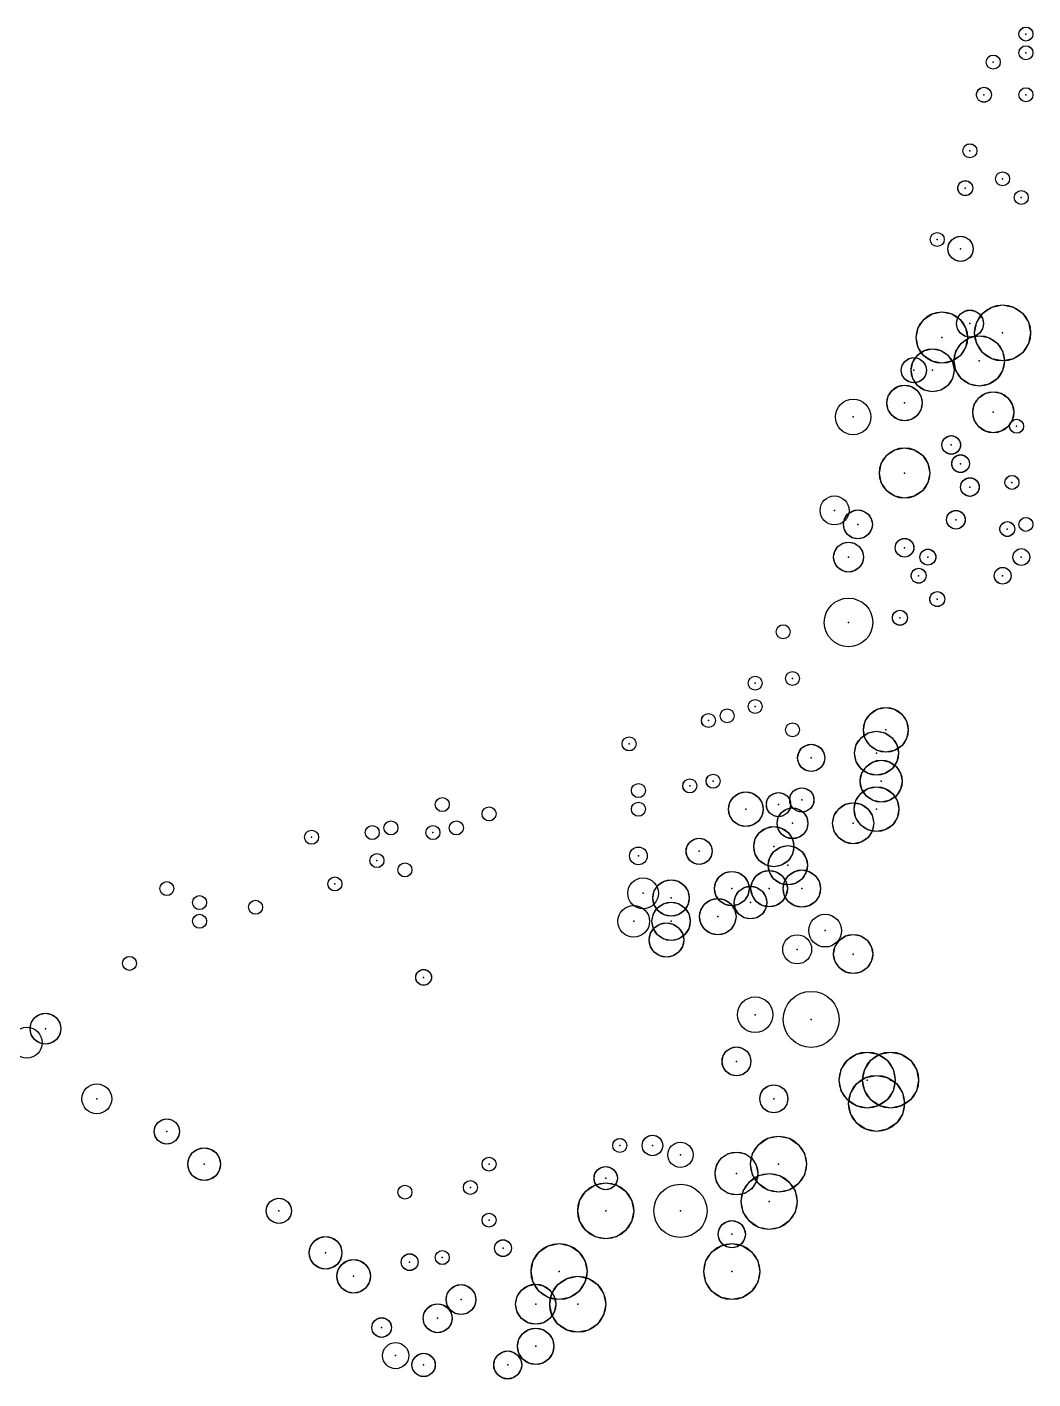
# Model space of a CAD drawing. Header units: metres. Extents: x 390541 to 400782, y 585056 to 585871.
# Drawn here: x 390903.1 to 391118.5, y 585160.2 to 585449.7 of the extents above; entities that cross this region are included whole.
import ezdxf

# ---------------------------------------------------------------- set-up
doc = ezdxf.new("R2010")
doc.units = ezdxf.units.M
doc.layers.add('ARBORI', color=3, linetype='Continuous')

msp = doc.modelspace()

# ---------------------------------------------------------------- linework, layer by layer
at = {"layer": 'ARBORI', "color": 3}
for points in [[(391118.54, 585448.16), (391118.426, 585447.586), (391118.101, 585447.099), (391117.614, 585446.774), (391117.04, 585446.66), (391116.466, 585446.774), (391115.979, 585447.099), (391115.654, 585447.586), (391115.54, 585448.16), (391115.654, 585448.734), (391115.979, 585449.221), (391116.466, 585449.546), (391117.04, 585449.66), (391117.614, 585449.546), (391118.101, 585449.221), (391118.426, 585448.734), (391118.54, 585448.16)], [(391118.54, 585444.16), (391118.426, 585443.586), (391118.101, 585443.099), (391117.614, 585442.774), (391117.04, 585442.66), (391116.466, 585442.774), (391115.979, 585443.099), (391115.654, 585443.586), (391115.54, 585444.16), (391115.654, 585444.734), (391115.979, 585445.221), (391116.466, 585445.546), (391117.04, 585445.66), (391117.614, 585445.546), (391118.101, 585445.221), (391118.426, 585444.734), (391118.54, 585444.16)], [(391111.54, 585442.16), (391111.426, 585441.586), (391111.101, 585441.099), (391110.614, 585440.774), (391110.04, 585440.66), (391109.466, 585440.774), (391108.979, 585441.099), (391108.654, 585441.586), (391108.54, 585442.16), (391108.654, 585442.734), (391108.979, 585443.221), (391109.466, 585443.546), (391110.04, 585443.66), (391110.614, 585443.546), (391111.101, 585443.221), (391111.426, 585442.734), (391111.54, 585442.16)], [(391109.64, 585435.16), (391109.518, 585434.548), (391109.171, 585434.029), (391108.652, 585433.682), (391108.04, 585433.56), (391107.428, 585433.682), (391106.909, 585434.029), (391106.562, 585434.548), (391106.44, 585435.16), (391106.562, 585435.772), (391106.909, 585436.291), (391107.428, 585436.638), (391108.04, 585436.76), (391108.652, 585436.638), (391109.171, 585436.291), (391109.518, 585435.772), (391109.64, 585435.16)], [(391118.54, 585435.16), (391118.426, 585434.586), (391118.101, 585434.099), (391117.614, 585433.774), (391117.04, 585433.66), (391116.466, 585433.774), (391115.979, 585434.099), (391115.654, 585434.586), (391115.54, 585435.16), (391115.654, 585435.734), (391115.979, 585436.221), (391116.466, 585436.546), (391117.04, 585436.66), (391117.614, 585436.546), (391118.101, 585436.221), (391118.426, 585435.734), (391118.54, 585435.16)], [(391106.54, 585423.16), (391106.426, 585422.586), (391106.101, 585422.099), (391105.614, 585421.774), (391105.04, 585421.66), (391104.466, 585421.774), (391103.979, 585422.099), (391103.654, 585422.586), (391103.54, 585423.16), (391103.654, 585423.734), (391103.979, 585424.221), (391104.466, 585424.546), (391105.04, 585424.66), (391105.614, 585424.546), (391106.101, 585424.221), (391106.426, 585423.734), (391106.54, 585423.16)], [(391113.54, 585417.16), (391113.426, 585416.586), (391113.101, 585416.099), (391112.614, 585415.774), (391112.04, 585415.66), (391111.466, 585415.774), (391110.979, 585416.099), (391110.654, 585416.586), (391110.54, 585417.16), (391110.654, 585417.734), (391110.979, 585418.221), (391111.466, 585418.546), (391112.04, 585418.66), (391112.614, 585418.546), (391113.101, 585418.221), (391113.426, 585417.734), (391113.54, 585417.16)], [(391105.64, 585415.16), (391105.518, 585414.548), (391105.171, 585414.029), (391104.652, 585413.682), (391104.04, 585413.56), (391103.428, 585413.682), (391102.909, 585414.029), (391102.562, 585414.548), (391102.44, 585415.16), (391102.562, 585415.772), (391102.909, 585416.291), (391103.428, 585416.638), (391104.04, 585416.76), (391104.652, 585416.638), (391105.171, 585416.291), (391105.518, 585415.772), (391105.64, 585415.16)], [(391117.54, 585413.16), (391117.426, 585412.586), (391117.101, 585412.099), (391116.614, 585411.774), (391116.04, 585411.66), (391115.466, 585411.774), (391114.979, 585412.099), (391114.654, 585412.586), (391114.54, 585413.16), (391114.654, 585413.734), (391114.979, 585414.221), (391115.466, 585414.546), (391116.04, 585414.66), (391116.614, 585414.546), (391117.101, 585414.221), (391117.426, 585413.734), (391117.54, 585413.16)], [(391099.54, 585404.16), (391099.426, 585403.586), (391099.101, 585403.099), (391098.614, 585402.774), (391098.04, 585402.66), (391097.466, 585402.774), (391096.979, 585403.099), (391096.654, 585403.586), (391096.54, 585404.16), (391096.654, 585404.734), (391096.979, 585405.221), (391097.466, 585405.546), (391098.04, 585405.66), (391098.614, 585405.546), (391099.101, 585405.221), (391099.426, 585404.734), (391099.54, 585404.16)], [(391105.74, 585402.16), (391105.534, 585401.127), (391104.949, 585400.251), (391104.073, 585399.666), (391103.04, 585399.46), (391102.007, 585399.666), (391101.131, 585400.251), (391100.546, 585401.127), (391100.34, 585402.16), (391100.546, 585403.193), (391101.131, 585404.069), (391102.007, 585404.654), (391103.04, 585404.86), (391104.073, 585404.654), (391104.949, 585404.069), (391105.534, 585403.193), (391105.74, 585402.16)], [(391118.04, 585384.16), (391117.583, 585381.864), (391116.283, 585379.917), (391114.336, 585378.617), (391112.04, 585378.16), (391109.744, 585378.617), (391107.797, 585379.917), (391106.497, 585381.864), (391106.04, 585384.16), (391106.497, 585386.456), (391107.797, 585388.403), (391109.744, 585389.703), (391112.04, 585390.16), (391114.336, 585389.703), (391116.283, 585388.403), (391117.583, 585386.456), (391118.04, 585384.16)], [(391104.54, 585383.16), (391104.121, 585381.055), (391102.929, 585379.271), (391101.145, 585378.079), (391099.04, 585377.66), (391096.935, 585378.079), (391095.151, 585379.271), (391093.959, 585381.055), (391093.54, 585383.16), (391093.959, 585385.265), (391095.151, 585387.049), (391096.935, 585388.241), (391099.04, 585388.66), (391101.145, 585388.241), (391102.929, 585387.049), (391104.121, 585385.265), (391104.54, 585383.16)], [(391107.94, 585386.16), (391107.719, 585385.05), (391107.091, 585384.109), (391106.15, 585383.481), (391105.04, 585383.26), (391103.93, 585383.481), (391102.989, 585384.109), (391102.361, 585385.05), (391102.14, 585386.16), (391102.361, 585387.27), (391102.989, 585388.211), (391103.93, 585388.839), (391105.04, 585389.06), (391106.15, 585388.839), (391107.091, 585388.211), (391107.719, 585387.27), (391107.94, 585386.16)], [(391112.44, 585378.16), (391112.029, 585376.094), (391110.858, 585374.342), (391109.106, 585373.171), (391107.04, 585372.76), (391104.974, 585373.171), (391103.222, 585374.342), (391102.051, 585376.094), (391101.64, 585378.16), (391102.051, 585380.226), (391103.222, 585381.978), (391104.974, 585383.149), (391107.04, 585383.56), (391109.106, 585383.149), (391110.858, 585381.978), (391112.029, 585380.226), (391112.44, 585378.16)], [(391101.64, 585376.16), (391101.29, 585374.4), (391100.293, 585372.907), (391098.8, 585371.91), (391097.04, 585371.56), (391095.28, 585371.91), (391093.787, 585372.907), (391092.79, 585374.4), (391092.44, 585376.16), (391092.79, 585377.92), (391093.787, 585379.413), (391095.28, 585380.41), (391097.04, 585380.76), (391098.8, 585380.41), (391100.293, 585379.413), (391101.29, 585377.92), (391101.64, 585376.16)], [(391095.74, 585376.16), (391095.534, 585375.127), (391094.949, 585374.251), (391094.073, 585373.666), (391093.04, 585373.46), (391092.007, 585373.666), (391091.131, 585374.251), (391090.546, 585375.127), (391090.34, 585376.16), (391090.546, 585377.193), (391091.131, 585378.069), (391092.007, 585378.654), (391093.04, 585378.86), (391094.073, 585378.654), (391094.949, 585378.069), (391095.534, 585377.193), (391095.74, 585376.16)], [(391094.84, 585369.16), (391094.551, 585367.706), (391093.727, 585366.473), (391092.494, 585365.649), (391091.04, 585365.36), (391089.586, 585365.649), (391088.353, 585366.473), (391087.529, 585367.706), (391087.24, 585369.16), (391087.529, 585370.614), (391088.353, 585371.847), (391089.586, 585372.671), (391091.04, 585372.96), (391092.494, 585372.671), (391093.727, 585371.847), (391094.551, 585370.614), (391094.84, 585369.16)], [(391114.44, 585367.16), (391114.105, 585365.476), (391113.151, 585364.049), (391111.724, 585363.095), (391110.04, 585362.76), (391108.356, 585363.095), (391106.929, 585364.049), (391105.975, 585365.476), (391105.64, 585367.16), (391105.975, 585368.844), (391106.929, 585370.271), (391108.356, 585371.225), (391110.04, 585371.56), (391111.724, 585371.225), (391113.151, 585370.271), (391114.105, 585368.844), (391114.44, 585367.16)], [(391116.54, 585364.16), (391116.426, 585363.586), (391116.101, 585363.099), (391115.614, 585362.774), (391115.04, 585362.66), (391114.466, 585362.774), (391113.979, 585363.099), (391113.654, 585363.586), (391113.54, 585364.16), (391113.654, 585364.734), (391113.979, 585365.221), (391114.466, 585365.546), (391115.04, 585365.66), (391115.614, 585365.546), (391116.101, 585365.221), (391116.426, 585364.734), (391116.54, 585364.16)], [(391103.04, 585360.16), (391102.888, 585359.395), (391102.454, 585358.746), (391101.805, 585358.312), (391101.04, 585358.16), (391100.275, 585358.312), (391099.626, 585358.746), (391099.192, 585359.395), (391099.04, 585360.16), (391099.192, 585360.925), (391099.626, 585361.574), (391100.275, 585362.008), (391101.04, 585362.16), (391101.805, 585362.008), (391102.454, 585361.574), (391102.888, 585360.925), (391103.04, 585360.16)], [(391096.44, 585354.16), (391096.029, 585352.094), (391094.858, 585350.342), (391093.106, 585349.171), (391091.04, 585348.76), (391088.974, 585349.171), (391087.222, 585350.342), (391086.051, 585352.094), (391085.64, 585354.16), (391086.051, 585356.226), (391087.222, 585357.978), (391088.974, 585359.149), (391091.04, 585359.56), (391093.106, 585359.149), (391094.858, 585357.978), (391096.029, 585356.226), (391096.44, 585354.16)], [(391104.94, 585356.16), (391104.795, 585355.433), (391104.384, 585354.816), (391103.767, 585354.405), (391103.04, 585354.26), (391102.313, 585354.405), (391101.696, 585354.816), (391101.285, 585355.433), (391101.14, 585356.16), (391101.285, 585356.887), (391101.696, 585357.504), (391102.313, 585357.915), (391103.04, 585358.06), (391103.767, 585357.915), (391104.384, 585357.504), (391104.795, 585356.887), (391104.94, 585356.16)], [(391107.04, 585351.16), (391106.888, 585350.395), (391106.454, 585349.746), (391105.805, 585349.312), (391105.04, 585349.16), (391104.275, 585349.312), (391103.626, 585349.746), (391103.192, 585350.395), (391103.04, 585351.16), (391103.192, 585351.925), (391103.626, 585352.574), (391104.275, 585353.008), (391105.04, 585353.16), (391105.805, 585353.008), (391106.454, 585352.574), (391106.888, 585351.925), (391107.04, 585351.16)], [(391115.54, 585352.16), (391115.426, 585351.586), (391115.101, 585351.099), (391114.614, 585350.774), (391114.04, 585350.66), (391113.466, 585350.774), (391112.979, 585351.099), (391112.654, 585351.586), (391112.54, 585352.16), (391112.654, 585352.734), (391112.979, 585353.221), (391113.466, 585353.546), (391114.04, 585353.66), (391114.614, 585353.546), (391115.101, 585353.221), (391115.426, 585352.734), (391115.54, 585352.16)], [(391084.14, 585343.16), (391083.904, 585341.974), (391083.232, 585340.968), (391082.226, 585340.296), (391081.04, 585340.06), (391079.854, 585340.296), (391078.848, 585340.968), (391078.176, 585341.974), (391077.94, 585343.16), (391078.176, 585344.346), (391078.848, 585345.352), (391079.854, 585346.024), (391081.04, 585346.26), (391082.226, 585346.024), (391083.232, 585345.352), (391083.904, 585344.346), (391084.14, 585343.16)], [(391104.04, 585344.16), (391103.888, 585343.395), (391103.454, 585342.746), (391102.805, 585342.312), (391102.04, 585342.16), (391101.275, 585342.312), (391100.626, 585342.746), (391100.192, 585343.395), (391100.04, 585344.16), (391100.192, 585344.925), (391100.626, 585345.574), (391101.275, 585346.008), (391102.04, 585346.16), (391102.805, 585346.008), (391103.454, 585345.574), (391103.888, 585344.925), (391104.04, 585344.16)], [(391114.64, 585342.16), (391114.518, 585341.548), (391114.171, 585341.029), (391113.652, 585340.682), (391113.04, 585340.56), (391112.428, 585340.682), (391111.909, 585341.029), (391111.562, 585341.548), (391111.44, 585342.16), (391111.562, 585342.772), (391111.909, 585343.291), (391112.428, 585343.638), (391113.04, 585343.76), (391113.652, 585343.638), (391114.171, 585343.291), (391114.518, 585342.772), (391114.64, 585342.16)], [(391118.54, 585343.16), (391118.426, 585342.586), (391118.101, 585342.099), (391117.614, 585341.774), (391117.04, 585341.66), (391116.466, 585341.774), (391115.979, 585342.099), (391115.654, 585342.586), (391115.54, 585343.16), (391115.654, 585343.734), (391115.979, 585344.221), (391116.466, 585344.546), (391117.04, 585344.66), (391117.614, 585344.546), (391118.101, 585344.221), (391118.426, 585343.734), (391118.54, 585343.16)], [(391093.04, 585338.16), (391092.888, 585337.395), (391092.454, 585336.746), (391091.805, 585336.312), (391091.04, 585336.16), (391090.275, 585336.312), (391089.626, 585336.746), (391089.192, 585337.395), (391089.04, 585338.16), (391089.192, 585338.925), (391089.626, 585339.574), (391090.275, 585340.008), (391091.04, 585340.16), (391091.805, 585340.008), (391092.454, 585339.574), (391092.888, 585338.925), (391093.04, 585338.16)], [(391082.24, 585336.16), (391081.996, 585334.935), (391081.303, 585333.897), (391080.265, 585333.204), (391079.04, 585332.96), (391077.815, 585333.204), (391076.777, 585333.897), (391076.084, 585334.935), (391075.84, 585336.16), (391076.084, 585337.385), (391076.777, 585338.423), (391077.815, 585339.116), (391079.04, 585339.36), (391080.265, 585339.116), (391081.303, 585338.423), (391081.996, 585337.385), (391082.24, 585336.16)], [(391097.74, 585336.16), (391097.611, 585335.509), (391097.242, 585334.958), (391096.691, 585334.589), (391096.04, 585334.46), (391095.389, 585334.589), (391094.838, 585334.958), (391094.469, 585335.509), (391094.34, 585336.16), (391094.469, 585336.811), (391094.838, 585337.362), (391095.389, 585337.731), (391096.04, 585337.86), (391096.691, 585337.731), (391097.242, 585337.362), (391097.611, 585336.811), (391097.74, 585336.16)], [(391117.84, 585336.16), (391117.703, 585335.471), (391117.313, 585334.887), (391116.729, 585334.497), (391116.04, 585334.36), (391115.351, 585334.497), (391114.767, 585334.887), (391114.377, 585335.471), (391114.24, 585336.16), (391114.377, 585336.849), (391114.767, 585337.433), (391115.351, 585337.823), (391116.04, 585337.96), (391116.729, 585337.823), (391117.313, 585337.433), (391117.703, 585336.849), (391117.84, 585336.16)], [(391095.64, 585332.16), (391095.518, 585331.548), (391095.171, 585331.029), (391094.652, 585330.682), (391094.04, 585330.56), (391093.428, 585330.682), (391092.909, 585331.029), (391092.562, 585331.548), (391092.44, 585332.16), (391092.562, 585332.772), (391092.909, 585333.291), (391093.428, 585333.638), (391094.04, 585333.76), (391094.652, 585333.638), (391095.171, 585333.291), (391095.518, 585332.772), (391095.64, 585332.16)], [(391113.84, 585332.16), (391113.703, 585331.471), (391113.313, 585330.887), (391112.729, 585330.497), (391112.04, 585330.36), (391111.351, 585330.497), (391110.767, 585330.887), (391110.377, 585331.471), (391110.24, 585332.16), (391110.377, 585332.849), (391110.767, 585333.433), (391111.351, 585333.823), (391112.04, 585333.96), (391112.729, 585333.823), (391113.313, 585333.433), (391113.703, 585332.849), (391113.84, 585332.16)], [(391099.64, 585327.16), (391099.518, 585326.548), (391099.171, 585326.029), (391098.652, 585325.682), (391098.04, 585325.56), (391097.428, 585325.682), (391096.909, 585326.029), (391096.562, 585326.548), (391096.44, 585327.16), (391096.562, 585327.772), (391096.909, 585328.291), (391097.428, 585328.638), (391098.04, 585328.76), (391098.652, 585328.638), (391099.171, 585328.291), (391099.518, 585327.772), (391099.64, 585327.16)], [(391091.64, 585323.16), (391091.518, 585322.548), (391091.171, 585322.029), (391090.652, 585321.682), (391090.04, 585321.56), (391089.428, 585321.682), (391088.909, 585322.029), (391088.562, 585322.548), (391088.44, 585323.16), (391088.562, 585323.772), (391088.909, 585324.291), (391089.428, 585324.638), (391090.04, 585324.76), (391090.652, 585324.638), (391091.171, 585324.291), (391091.518, 585323.772), (391091.64, 585323.16)], [(391066.54, 585320.16), (391066.426, 585319.586), (391066.101, 585319.099), (391065.614, 585318.774), (391065.04, 585318.66), (391064.466, 585318.774), (391063.979, 585319.099), (391063.654, 585319.586), (391063.54, 585320.16), (391063.654, 585320.734), (391063.979, 585321.221), (391064.466, 585321.546), (391065.04, 585321.66), (391065.614, 585321.546), (391066.101, 585321.221), (391066.426, 585320.734), (391066.54, 585320.16)], [(391068.54, 585310.16), (391068.426, 585309.586), (391068.101, 585309.099), (391067.614, 585308.774), (391067.04, 585308.66), (391066.466, 585308.774), (391065.979, 585309.099), (391065.654, 585309.586), (391065.54, 585310.16), (391065.654, 585310.734), (391065.979, 585311.221), (391066.466, 585311.546), (391067.04, 585311.66), (391067.614, 585311.546), (391068.101, 585311.221), (391068.426, 585310.734), (391068.54, 585310.16)], [(391060.54, 585309.16), (391060.426, 585308.586), (391060.101, 585308.099), (391059.614, 585307.774), (391059.04, 585307.66), (391058.466, 585307.774), (391057.979, 585308.099), (391057.654, 585308.586), (391057.54, 585309.16), (391057.654, 585309.734), (391057.979, 585310.221), (391058.466, 585310.546), (391059.04, 585310.66), (391059.614, 585310.546), (391060.101, 585310.221), (391060.426, 585309.734), (391060.54, 585309.16)], [(391060.54, 585304.16), (391060.426, 585303.586), (391060.101, 585303.099), (391059.614, 585302.774), (391059.04, 585302.66), (391058.466, 585302.774), (391057.979, 585303.099), (391057.654, 585303.586), (391057.54, 585304.16), (391057.654, 585304.734), (391057.979, 585305.221), (391058.466, 585305.546), (391059.04, 585305.66), (391059.614, 585305.546), (391060.101, 585305.221), (391060.426, 585304.734), (391060.54, 585304.16)], [(391050.54, 585301.16), (391050.426, 585300.586), (391050.101, 585300.099), (391049.614, 585299.774), (391049.04, 585299.66), (391048.466, 585299.774), (391047.979, 585300.099), (391047.654, 585300.586), (391047.54, 585301.16), (391047.654, 585301.734), (391047.979, 585302.221), (391048.466, 585302.546), (391049.04, 585302.66), (391049.614, 585302.546), (391050.101, 585302.221), (391050.426, 585301.734), (391050.54, 585301.16)], [(391054.54, 585302.16), (391054.426, 585301.586), (391054.101, 585301.099), (391053.614, 585300.774), (391053.04, 585300.66), (391052.466, 585300.774), (391051.979, 585301.099), (391051.654, 585301.586), (391051.54, 585302.16), (391051.654, 585302.734), (391051.979, 585303.221), (391052.466, 585303.546), (391053.04, 585303.66), (391053.614, 585303.546), (391054.101, 585303.221), (391054.426, 585302.734), (391054.54, 585302.16)], [(391091.84, 585299.16), (391091.475, 585297.323), (391090.434, 585295.766), (391088.877, 585294.725), (391087.04, 585294.36), (391085.203, 585294.725), (391083.646, 585295.766), (391082.605, 585297.323), (391082.24, 585299.16), (391082.605, 585300.997), (391083.646, 585302.554), (391085.203, 585303.595), (391087.04, 585303.96), (391088.877, 585303.595), (391090.434, 585302.554), (391091.475, 585300.997), (391091.84, 585299.16)], [(391068.54, 585299.16), (391068.426, 585298.586), (391068.101, 585298.099), (391067.614, 585297.774), (391067.04, 585297.66), (391066.466, 585297.774), (391065.979, 585298.099), (391065.654, 585298.586), (391065.54, 585299.16), (391065.654, 585299.734), (391065.979, 585300.221), (391066.466, 585300.546), (391067.04, 585300.66), (391067.614, 585300.546), (391068.101, 585300.221), (391068.426, 585299.734), (391068.54, 585299.16)], [(391033.54, 585296.16), (391033.426, 585295.586), (391033.101, 585295.099), (391032.614, 585294.774), (391032.04, 585294.66), (391031.466, 585294.774), (391030.979, 585295.099), (391030.654, 585295.586), (391030.54, 585296.16), (391030.654, 585296.734), (391030.979, 585297.221), (391031.466, 585297.546), (391032.04, 585297.66), (391032.614, 585297.546), (391033.101, 585297.221), (391033.426, 585296.734), (391033.54, 585296.16)], [(391089.74, 585294.16), (391089.382, 585292.361), (391088.363, 585290.837), (391086.839, 585289.818), (391085.04, 585289.46), (391083.241, 585289.818), (391081.717, 585290.837), (391080.698, 585292.361), (391080.34, 585294.16), (391080.698, 585295.959), (391081.717, 585297.483), (391083.241, 585298.502), (391085.04, 585298.86), (391086.839, 585298.502), (391088.363, 585297.483), (391089.382, 585295.959), (391089.74, 585294.16)], [(391073.94, 585293.16), (391073.719, 585292.05), (391073.091, 585291.109), (391072.15, 585290.481), (391071.04, 585290.26), (391069.93, 585290.481), (391068.989, 585291.109), (391068.361, 585292.05), (391068.14, 585293.16), (391068.361, 585294.27), (391068.989, 585295.211), (391069.93, 585295.839), (391071.04, 585296.06), (391072.15, 585295.839), (391073.091, 585295.211), (391073.719, 585294.27), (391073.94, 585293.16)], [(391090.54, 585288.16), (391090.197, 585286.438), (391089.222, 585284.978), (391087.762, 585284.003), (391086.04, 585283.66), (391084.318, 585284.003), (391082.858, 585284.978), (391081.883, 585286.438), (391081.54, 585288.16), (391081.883, 585289.882), (391082.858, 585291.342), (391084.318, 585292.317), (391086.04, 585292.66), (391087.762, 585292.317), (391089.222, 585291.342), (391090.197, 585289.882), (391090.54, 585288.16)], [(391046.54, 585287.16), (391046.426, 585286.586), (391046.101, 585286.099), (391045.614, 585285.774), (391045.04, 585285.66), (391044.466, 585285.774), (391043.979, 585286.099), (391043.654, 585286.586), (391043.54, 585287.16), (391043.654, 585287.734), (391043.979, 585288.221), (391044.466, 585288.546), (391045.04, 585288.66), (391045.614, 585288.546), (391046.101, 585288.221), (391046.426, 585287.734), (391046.54, 585287.16)], [(391051.54, 585288.16), (391051.426, 585287.586), (391051.101, 585287.099), (391050.614, 585286.774), (391050.04, 585286.66), (391049.466, 585286.774), (391048.979, 585287.099), (391048.654, 585287.586), (391048.54, 585288.16), (391048.654, 585288.734), (391048.979, 585289.221), (391049.466, 585289.546), (391050.04, 585289.66), (391050.614, 585289.546), (391051.101, 585289.221), (391051.426, 585288.734), (391051.54, 585288.16)], [(391035.54, 585286.16), (391035.426, 585285.586), (391035.101, 585285.099), (391034.614, 585284.774), (391034.04, 585284.66), (391033.466, 585284.774), (391032.979, 585285.099), (391032.654, 585285.586), (391032.54, 585286.16), (391032.654, 585286.734), (391032.979, 585287.221), (391033.466, 585287.546), (391034.04, 585287.66), (391034.614, 585287.546), (391035.101, 585287.221), (391035.426, 585286.734), (391035.54, 585286.16)], [(391060.74, 585282.16), (391060.458, 585280.744), (391059.656, 585279.544), (391058.456, 585278.742), (391057.04, 585278.46), (391055.624, 585278.742), (391054.424, 585279.544), (391053.622, 585280.744), (391053.34, 585282.16), (391053.622, 585283.576), (391054.424, 585284.776), (391055.624, 585285.578), (391057.04, 585285.86), (391058.456, 585285.578), (391059.656, 585284.776), (391060.458, 585283.576), (391060.74, 585282.16)], [(391066.64, 585283.16), (391066.442, 585282.165), (391065.878, 585281.322), (391065.035, 585280.758), (391064.04, 585280.56), (391063.045, 585280.758), (391062.202, 585281.322), (391061.638, 585282.165), (391061.44, 585283.16), (391061.638, 585284.155), (391062.202, 585284.998), (391063.045, 585285.562), (391064.04, 585285.76), (391065.035, 585285.562), (391065.878, 585284.998), (391066.442, 585284.155), (391066.64, 585283.16)], [(391071.64, 585284.16), (391071.442, 585283.165), (391070.878, 585282.322), (391070.035, 585281.758), (391069.04, 585281.56), (391068.045, 585281.758), (391067.202, 585282.322), (391066.638, 585283.165), (391066.44, 585284.16), (391066.638, 585285.155), (391067.202, 585285.998), (391068.045, 585286.562), (391069.04, 585286.76), (391070.035, 585286.562), (391070.878, 585285.998), (391071.442, 585285.155), (391071.64, 585284.16)], [(391089.84, 585282.16), (391089.475, 585280.323), (391088.434, 585278.766), (391086.877, 585277.725), (391085.04, 585277.36), (391083.203, 585277.725), (391081.646, 585278.766), (391080.605, 585280.323), (391080.24, 585282.16), (391080.605, 585283.997), (391081.646, 585285.554), (391083.203, 585286.595), (391085.04, 585286.96), (391086.877, 585286.595), (391088.434, 585285.554), (391089.475, 585283.997), (391089.84, 585282.16)], [(390993.54, 585283.16), (390993.426, 585282.586), (390993.101, 585282.099), (390992.614, 585281.774), (390992.04, 585281.66), (390991.466, 585281.774), (390990.979, 585282.099), (390990.654, 585282.586), (390990.54, 585283.16), (390990.654, 585283.734), (390990.979, 585284.221), (390991.466, 585284.546), (390992.04, 585284.66), (390992.614, 585284.546), (390993.101, 585284.221), (390993.426, 585283.734), (390993.54, 585283.16)], [(391003.54, 585281.16), (391003.426, 585280.586), (391003.101, 585280.099), (391002.614, 585279.774), (391002.04, 585279.66), (391001.466, 585279.774), (391000.979, 585280.099), (391000.654, 585280.586), (391000.54, 585281.16), (391000.654, 585281.734), (391000.979, 585282.221), (391001.466, 585282.546), (391002.04, 585282.66), (391002.614, 585282.546), (391003.101, 585282.221), (391003.426, 585281.734), (391003.54, 585281.16)], [(391035.54, 585282.16), (391035.426, 585281.586), (391035.101, 585281.099), (391034.614, 585280.774), (391034.04, 585280.66), (391033.466, 585280.774), (391032.979, 585281.099), (391032.654, 585281.586), (391032.54, 585282.16), (391032.654, 585282.734), (391032.979, 585283.221), (391033.466, 585283.546), (391034.04, 585283.66), (391034.614, 585283.546), (391035.101, 585283.221), (391035.426, 585282.734), (391035.54, 585282.16)], [(391070.34, 585279.16), (391070.089, 585277.897), (391069.373, 585276.827), (391068.303, 585276.111), (391067.04, 585275.86), (391065.777, 585276.111), (391064.707, 585276.827), (391063.991, 585277.897), (391063.74, 585279.16), (391063.991, 585280.423), (391064.707, 585281.493), (391065.777, 585282.209), (391067.04, 585282.46), (391068.303, 585282.209), (391069.373, 585281.493), (391070.089, 585280.423), (391070.34, 585279.16)], [(391084.44, 585279.16), (391084.105, 585277.476), (391083.151, 585276.049), (391081.724, 585275.095), (391080.04, 585274.76), (391078.356, 585275.095), (391076.929, 585276.049), (391075.975, 585277.476), (391075.64, 585279.16), (391075.975, 585280.844), (391076.929, 585282.271), (391078.356, 585283.225), (391080.04, 585283.56), (391081.724, 585283.225), (391083.151, 585282.271), (391084.105, 585280.844), (391084.44, 585279.16)], [(390982.54, 585278.16), (390982.426, 585277.586), (390982.101, 585277.099), (390981.614, 585276.774), (390981.04, 585276.66), (390980.466, 585276.774), (390979.979, 585277.099), (390979.654, 585277.586), (390979.54, 585278.16), (390979.654, 585278.734), (390979.979, 585279.221), (390980.466, 585279.546), (390981.04, 585279.66), (390981.614, 585279.546), (390982.101, 585279.221), (390982.426, 585278.734), (390982.54, 585278.16)], [(390996.54, 585278.16), (390996.426, 585277.586), (390996.101, 585277.099), (390995.614, 585276.774), (390995.04, 585276.66), (390994.466, 585276.774), (390993.979, 585277.099), (390993.654, 585277.586), (390993.54, 585278.16), (390993.654, 585278.734), (390993.979, 585279.221), (390994.466, 585279.546), (390995.04, 585279.66), (390995.614, 585279.546), (390996.101, 585279.221), (390996.426, 585278.734), (390996.54, 585278.16)], [(390965.54, 585276.16), (390965.426, 585275.586), (390965.101, 585275.099), (390964.614, 585274.774), (390964.04, 585274.66), (390963.466, 585274.774), (390962.979, 585275.099), (390962.654, 585275.586), (390962.54, 585276.16), (390962.654, 585276.734), (390962.979, 585277.221), (390963.466, 585277.546), (390964.04, 585277.66), (390964.614, 585277.546), (390965.101, 585277.221), (390965.426, 585276.734), (390965.54, 585276.16)], [(390978.54, 585277.16), (390978.426, 585276.586), (390978.101, 585276.099), (390977.614, 585275.774), (390977.04, 585275.66), (390976.466, 585275.774), (390975.979, 585276.099), (390975.654, 585276.586), (390975.54, 585277.16), (390975.654, 585277.734), (390975.979, 585278.221), (390976.466, 585278.546), (390977.04, 585278.66), (390977.614, 585278.546), (390978.101, 585278.221), (390978.426, 585277.734), (390978.54, 585277.16)], [(390991.54, 585277.16), (390991.426, 585276.586), (390991.101, 585276.099), (390990.614, 585275.774), (390990.04, 585275.66), (390989.466, 585275.774), (390988.979, 585276.099), (390988.654, 585276.586), (390988.54, 585277.16), (390988.654, 585277.734), (390988.979, 585278.221), (390989.466, 585278.546), (390990.04, 585278.66), (390990.614, 585278.546), (390991.101, 585278.221), (390991.426, 585277.734), (390991.54, 585277.16)], [(391067.34, 585274.16), (391067.013, 585272.514), (391066.081, 585271.119), (391064.686, 585270.187), (391063.04, 585269.86), (391061.394, 585270.187), (391059.999, 585271.119), (391059.067, 585272.514), (391058.74, 585274.16), (391059.067, 585275.806), (391059.999, 585277.201), (391061.394, 585278.133), (391063.04, 585278.46), (391064.686, 585278.133), (391066.081, 585277.201), (391067.013, 585275.806), (391067.34, 585274.16)], [(391049.84, 585273.16), (391049.627, 585272.088), (391049.02, 585271.18), (391048.112, 585270.573), (391047.04, 585270.36), (391045.968, 585270.573), (391045.06, 585271.18), (391044.453, 585272.088), (391044.24, 585273.16), (391044.453, 585274.232), (391045.06, 585275.14), (391045.968, 585275.747), (391047.04, 585275.96), (391048.112, 585275.747), (391049.02, 585275.14), (391049.627, 585274.232), (391049.84, 585273.16)], [(391070.24, 585270.16), (391069.92, 585268.553), (391069.01, 585267.19), (391067.647, 585266.28), (391066.04, 585265.96), (391064.433, 585266.28), (391063.07, 585267.19), (391062.16, 585268.553), (391061.84, 585270.16), (391062.16, 585271.767), (391063.07, 585273.13), (391064.433, 585274.04), (391066.04, 585274.36), (391067.647, 585274.04), (391069.01, 585273.13), (391069.92, 585271.767), (391070.24, 585270.16)], [(390979.54, 585271.16), (390979.426, 585270.586), (390979.101, 585270.099), (390978.614, 585269.774), (390978.04, 585269.66), (390977.466, 585269.774), (390976.979, 585270.099), (390976.654, 585270.586), (390976.54, 585271.16), (390976.654, 585271.734), (390976.979, 585272.221), (390977.466, 585272.546), (390978.04, 585272.66), (390978.614, 585272.546), (390979.101, 585272.221), (390979.426, 585271.734), (390979.54, 585271.16)], [(390985.54, 585269.16), (390985.426, 585268.586), (390985.101, 585268.099), (390984.614, 585267.774), (390984.04, 585267.66), (390983.466, 585267.774), (390982.979, 585268.099), (390982.654, 585268.586), (390982.54, 585269.16), (390982.654, 585269.734), (390982.979, 585270.221), (390983.466, 585270.546), (390984.04, 585270.66), (390984.614, 585270.546), (390985.101, 585270.221), (390985.426, 585269.734), (390985.54, 585269.16)], [(391057.74, 585265.16), (391057.458, 585263.744), (391056.656, 585262.544), (391055.456, 585261.742), (391054.04, 585261.46), (391052.624, 585261.742), (391051.424, 585262.544), (391050.622, 585263.744), (391050.34, 585265.16), (391050.622, 585266.576), (391051.424, 585267.776), (391052.624, 585268.578), (391054.04, 585268.86), (391055.456, 585268.578), (391056.656, 585267.776), (391057.458, 585266.576), (391057.74, 585265.16)], [(391065.94, 585265.16), (391065.643, 585263.668), (391064.798, 585262.402), (391063.532, 585261.557), (391062.04, 585261.26), (391060.548, 585261.557), (391059.282, 585262.402), (391058.437, 585263.668), (391058.14, 585265.16), (391058.437, 585266.652), (391059.282, 585267.918), (391060.548, 585268.763), (391062.04, 585269.06), (391063.532, 585268.763), (391064.798, 585267.918), (391065.643, 585266.652), (391065.94, 585265.16)], [(391073.04, 585265.16), (391072.736, 585263.629), (391071.868, 585262.332), (391070.571, 585261.464), (391069.04, 585261.16), (391067.509, 585261.464), (391066.212, 585262.332), (391065.344, 585263.629), (391065.04, 585265.16), (391065.344, 585266.691), (391066.212, 585267.988), (391067.509, 585268.856), (391069.04, 585269.16), (391070.571, 585268.856), (391071.868, 585267.988), (391072.736, 585266.691), (391073.04, 585265.16)], [(390934.54, 585265.16), (390934.426, 585264.586), (390934.101, 585264.099), (390933.614, 585263.774), (390933.04, 585263.66), (390932.466, 585263.774), (390931.979, 585264.099), (390931.654, 585264.586), (390931.54, 585265.16), (390931.654, 585265.734), (390931.979, 585266.221), (390932.466, 585266.546), (390933.04, 585266.66), (390933.614, 585266.546), (390934.101, 585266.221), (390934.426, 585265.734), (390934.54, 585265.16)], [(390970.54, 585266.16), (390970.426, 585265.586), (390970.101, 585265.099), (390969.614, 585264.774), (390969.04, 585264.66), (390968.466, 585264.774), (390967.979, 585265.099), (390967.654, 585265.586), (390967.54, 585266.16), (390967.654, 585266.734), (390967.979, 585267.221), (390968.466, 585267.546), (390969.04, 585267.66), (390969.614, 585267.546), (390970.101, 585267.221), (390970.426, 585266.734), (390970.54, 585266.16)], [(391044.94, 585263.16), (391044.643, 585261.668), (391043.798, 585260.402), (391042.532, 585259.557), (391041.04, 585259.26), (391039.548, 585259.557), (391038.282, 585260.402), (391037.437, 585261.668), (391037.14, 585263.16), (391037.437, 585264.652), (391038.282, 585265.918), (391039.548, 585266.763), (391041.04, 585267.06), (391042.532, 585266.763), (391043.798, 585265.918), (391044.643, 585264.652), (391044.94, 585263.16)], [(391061.54, 585262.16), (391061.274, 585260.821), (391060.515, 585259.685), (391059.379, 585258.926), (391058.04, 585258.66), (391056.701, 585258.926), (391055.565, 585259.685), (391054.806, 585260.821), (391054.54, 585262.16), (391054.806, 585263.499), (391055.565, 585264.635), (391056.701, 585265.394), (391058.04, 585265.66), (391059.379, 585265.394), (391060.515, 585264.635), (391061.274, 585263.499), (391061.54, 585262.16)], [(390941.54, 585262.16), (390941.426, 585261.586), (390941.101, 585261.099), (390940.614, 585260.774), (390940.04, 585260.66), (390939.466, 585260.774), (390938.979, 585261.099), (390938.654, 585261.586), (390938.54, 585262.16), (390938.654, 585262.734), (390938.979, 585263.221), (390939.466, 585263.546), (390940.04, 585263.66), (390940.614, 585263.546), (390941.101, 585263.221), (390941.426, 585262.734), (390941.54, 585262.16)], [(390953.54, 585261.16), (390953.426, 585260.586), (390953.101, 585260.099), (390952.614, 585259.774), (390952.04, 585259.66), (390951.466, 585259.774), (390950.979, 585260.099), (390950.654, 585260.586), (390950.54, 585261.16), (390950.654, 585261.734), (390950.979, 585262.221), (390951.466, 585262.546), (390952.04, 585262.66), (390952.614, 585262.546), (390953.101, 585262.221), (390953.426, 585261.734), (390953.54, 585261.16)], [(391045.14, 585258.16), (391044.828, 585256.591), (391043.939, 585255.261), (391042.609, 585254.372), (391041.04, 585254.06), (391039.471, 585254.372), (391038.141, 585255.261), (391037.252, 585256.591), (391036.94, 585258.16), (391037.252, 585259.729), (391038.141, 585261.059), (391039.471, 585261.948), (391041.04, 585262.26), (391042.609, 585261.948), (391043.939, 585261.059), (391044.828, 585259.729), (391045.14, 585258.16)], [(391054.94, 585259.16), (391054.643, 585257.668), (391053.798, 585256.402), (391052.532, 585255.557), (391051.04, 585255.26), (391049.548, 585255.557), (391048.282, 585256.402), (391047.437, 585257.668), (391047.14, 585259.16), (391047.437, 585260.652), (391048.282, 585261.918), (391049.548, 585262.763), (391051.04, 585263.06), (391052.532, 585262.763), (391053.798, 585261.918), (391054.643, 585260.652), (391054.94, 585259.16)], [(390941.54, 585258.16), (390941.426, 585257.586), (390941.101, 585257.099), (390940.614, 585256.774), (390940.04, 585256.66), (390939.466, 585256.774), (390938.979, 585257.099), (390938.654, 585257.586), (390938.54, 585258.16), (390938.654, 585258.734), (390938.979, 585259.221), (390939.466, 585259.546), (390940.04, 585259.66), (390940.614, 585259.546), (390941.101, 585259.221), (390941.426, 585258.734), (390941.54, 585258.16)], [(391043.74, 585254.16), (391043.458, 585252.744), (391042.656, 585251.544), (391041.456, 585250.742), (391040.04, 585250.46), (391038.624, 585250.742), (391037.424, 585251.544), (391036.622, 585252.744), (391036.34, 585254.16), (391036.622, 585255.576), (391037.424, 585256.776), (391038.624, 585257.578), (391040.04, 585257.86), (391041.456, 585257.578), (391042.656, 585256.776), (391043.458, 585255.576), (391043.74, 585254.16)], [(391084.24, 585251.16), (391083.92, 585249.553), (391083.01, 585248.19), (391081.647, 585247.28), (391080.04, 585246.96), (391078.433, 585247.28), (391077.07, 585248.19), (391076.16, 585249.553), (391075.84, 585251.16), (391076.16, 585252.767), (391077.07, 585254.13), (391078.433, 585255.04), (391080.04, 585255.36), (391081.647, 585255.04), (391083.01, 585254.13), (391083.92, 585252.767), (391084.24, 585251.16)], [(390926.54, 585249.16), (390926.426, 585248.586), (390926.101, 585248.099), (390925.614, 585247.774), (390925.04, 585247.66), (390924.466, 585247.774), (390923.979, 585248.099), (390923.654, 585248.586), (390923.54, 585249.16), (390923.654, 585249.734), (390923.979, 585250.221), (390924.466, 585250.546), (390925.04, 585250.66), (390925.614, 585250.546), (390926.101, 585250.221), (390926.426, 585249.734), (390926.54, 585249.16)], [(390989.74, 585246.16), (390989.611, 585245.509), (390989.242, 585244.958), (390988.691, 585244.589), (390988.04, 585244.46), (390987.389, 585244.589), (390986.838, 585244.958), (390986.469, 585245.509), (390986.34, 585246.16), (390986.469, 585246.811), (390986.838, 585247.362), (390987.389, 585247.731), (390988.04, 585247.86), (390988.691, 585247.731), (390989.242, 585247.362), (390989.611, 585246.811), (390989.74, 585246.16)], [(390910.34, 585235.16), (390910.089, 585233.897), (390909.373, 585232.827), (390908.303, 585232.111), (390907.04, 585231.86), (390905.777, 585232.111), (390904.707, 585232.827), (390903.991, 585233.897), (390903.74, 585235.16), (390903.991, 585236.423), (390904.707, 585237.493), (390905.777, 585238.209), (390907.04, 585238.46), (390908.303, 585238.209), (390909.373, 585237.493), (390910.089, 585236.423), (390910.34, 585235.16)], [(391058.14, 585228.16), (391057.904, 585226.974), (391057.232, 585225.968), (391056.226, 585225.296), (391055.04, 585225.06), (391053.854, 585225.296), (391052.848, 585225.968), (391052.176, 585226.974), (391051.94, 585228.16), (391052.176, 585229.346), (391052.848, 585230.352), (391053.854, 585231.024), (391055.04, 585231.26), (391056.226, 585231.024), (391057.232, 585230.352), (391057.904, 585229.346), (391058.14, 585228.16)], [(391089.04, 585224.16), (391088.583, 585221.864), (391087.283, 585219.917), (391085.336, 585218.617), (391083.04, 585218.16), (391080.744, 585218.617), (391078.797, 585219.917), (391077.497, 585221.864), (391077.04, 585224.16), (391077.497, 585226.456), (391078.797, 585228.403), (391080.744, 585229.703), (391083.04, 585230.16), (391085.336, 585229.703), (391087.283, 585228.403), (391088.583, 585226.456), (391089.04, 585224.16)], [(391094.04, 585224.16), (391093.583, 585221.864), (391092.283, 585219.917), (391090.336, 585218.617), (391088.04, 585218.16), (391085.744, 585218.617), (391083.797, 585219.917), (391082.497, 585221.864), (391082.04, 585224.16), (391082.497, 585226.456), (391083.797, 585228.403), (391085.744, 585229.703), (391088.04, 585230.16), (391090.336, 585229.703), (391092.283, 585228.403), (391093.583, 585226.456), (391094.04, 585224.16)], [(391091.04, 585219.16), (391090.583, 585216.864), (391089.283, 585214.917), (391087.336, 585213.617), (391085.04, 585213.16), (391082.744, 585213.617), (391080.797, 585214.917), (391079.497, 585216.864), (391079.04, 585219.16), (391079.497, 585221.456), (391080.797, 585223.403), (391082.744, 585224.703), (391085.04, 585225.16), (391087.336, 585224.703), (391089.283, 585223.403), (391090.583, 585221.456), (391091.04, 585219.16)], [(391066.04, 585220.16), (391065.812, 585219.012), (391065.161, 585218.039), (391064.188, 585217.388), (391063.04, 585217.16), (391061.892, 585217.388), (391060.919, 585218.039), (391060.268, 585219.012), (391060.04, 585220.16), (391060.268, 585221.308), (391060.919, 585222.281), (391061.892, 585222.932), (391063.04, 585223.16), (391064.188, 585222.932), (391065.161, 585222.281), (391065.812, 585221.308), (391066.04, 585220.16)], [(390935.74, 585213.16), (390935.534, 585212.127), (390934.949, 585211.251), (390934.073, 585210.666), (390933.04, 585210.46), (390932.007, 585210.666), (390931.131, 585211.251), (390930.546, 585212.127), (390930.34, 585213.16), (390930.546, 585214.193), (390931.131, 585215.069), (390932.007, 585215.654), (390933.04, 585215.86), (390934.073, 585215.654), (390934.949, 585215.069), (390935.534, 585214.193), (390935.74, 585213.16)], [(391031.54, 585210.16), (391031.426, 585209.586), (391031.101, 585209.099), (391030.614, 585208.774), (391030.04, 585208.66), (391029.466, 585208.774), (391028.979, 585209.099), (391028.654, 585209.586), (391028.54, 585210.16), (391028.654, 585210.734), (391028.979, 585211.221), (391029.466, 585211.546), (391030.04, 585211.66), (391030.614, 585211.546), (391031.101, 585211.221), (391031.426, 585210.734), (391031.54, 585210.16)], [(391039.24, 585210.16), (391039.073, 585209.318), (391038.596, 585208.604), (391037.882, 585208.127), (391037.04, 585207.96), (391036.198, 585208.127), (391035.484, 585208.604), (391035.007, 585209.318), (391034.84, 585210.16), (391035.007, 585211.002), (391035.484, 585211.716), (391036.198, 585212.193), (391037.04, 585212.36), (391037.882, 585212.193), (391038.596, 585211.716), (391039.073, 585211.002), (391039.24, 585210.16)], [(391070.04, 585206.16), (391069.583, 585203.864), (391068.283, 585201.917), (391066.336, 585200.617), (391064.04, 585200.16), (391061.744, 585200.617), (391059.797, 585201.917), (391058.497, 585203.864), (391058.04, 585206.16), (391058.497, 585208.456), (391059.797, 585210.403), (391061.744, 585211.703), (391064.04, 585212.16), (391066.336, 585211.703), (391068.283, 585210.403), (391069.583, 585208.456), (391070.04, 585206.16)], [(390944.54, 585206.16), (390944.274, 585204.821), (390943.515, 585203.685), (390942.379, 585202.926), (390941.04, 585202.66), (390939.701, 585202.926), (390938.565, 585203.685), (390937.806, 585204.821), (390937.54, 585206.16), (390937.806, 585207.499), (390938.565, 585208.635), (390939.701, 585209.394), (390941.04, 585209.66), (390942.379, 585209.394), (390943.515, 585208.635), (390944.274, 585207.499), (390944.54, 585206.16)], [(391003.54, 585206.16), (391003.426, 585205.586), (391003.101, 585205.099), (391002.614, 585204.774), (391002.04, 585204.66), (391001.466, 585204.774), (391000.979, 585205.099), (391000.654, 585205.586), (391000.54, 585206.16), (391000.654, 585206.734), (391000.979, 585207.221), (391001.466, 585207.546), (391002.04, 585207.66), (391002.614, 585207.546), (391003.101, 585207.221), (391003.426, 585206.734), (391003.54, 585206.16)], [(391059.64, 585204.16), (391059.29, 585202.4), (391058.293, 585200.907), (391056.8, 585199.91), (391055.04, 585199.56), (391053.28, 585199.91), (391051.787, 585200.907), (391050.79, 585202.4), (391050.44, 585204.16), (391050.79, 585205.92), (391051.787, 585207.413), (391053.28, 585208.41), (391055.04, 585208.76), (391056.8, 585208.41), (391058.293, 585207.413), (391059.29, 585205.92), (391059.64, 585204.16)], [(391029.54, 585203.16), (391029.35, 585202.203), (391028.808, 585201.392), (391027.997, 585200.85), (391027.04, 585200.66), (391026.083, 585200.85), (391025.272, 585201.392), (391024.73, 585202.203), (391024.54, 585203.16), (391024.73, 585204.117), (391025.272, 585204.928), (391026.083, 585205.47), (391027.04, 585205.66), (391027.997, 585205.47), (391028.808, 585204.928), (391029.35, 585204.117), (391029.54, 585203.16)], [(391068.04, 585198.16), (391067.583, 585195.864), (391066.283, 585193.917), (391064.336, 585192.617), (391062.04, 585192.16), (391059.744, 585192.617), (391057.797, 585193.917), (391056.497, 585195.864), (391056.04, 585198.16), (391056.497, 585200.456), (391057.797, 585202.403), (391059.744, 585203.703), (391062.04, 585204.16), (391064.336, 585203.703), (391066.283, 585202.403), (391067.583, 585200.456), (391068.04, 585198.16)], [(390985.54, 585200.16), (390985.426, 585199.586), (390985.101, 585199.099), (390984.614, 585198.774), (390984.04, 585198.66), (390983.466, 585198.774), (390982.979, 585199.099), (390982.654, 585199.586), (390982.54, 585200.16), (390982.654, 585200.734), (390982.979, 585201.221), (390983.466, 585201.546), (390984.04, 585201.66), (390984.614, 585201.546), (390985.101, 585201.221), (390985.426, 585200.734), (390985.54, 585200.16)], [(390999.54, 585201.16), (390999.426, 585200.586), (390999.101, 585200.099), (390998.614, 585199.774), (390998.04, 585199.66), (390997.466, 585199.774), (390996.979, 585200.099), (390996.654, 585200.586), (390996.54, 585201.16), (390996.654, 585201.734), (390996.979, 585202.221), (390997.466, 585202.546), (390998.04, 585202.66), (390998.614, 585202.546), (390999.101, 585202.221), (390999.426, 585201.734), (390999.54, 585201.16)], [(391033.04, 585196.16), (391032.583, 585193.864), (391031.283, 585191.917), (391029.336, 585190.617), (391027.04, 585190.16), (391024.744, 585190.617), (391022.797, 585191.917), (391021.497, 585193.864), (391021.04, 585196.16), (391021.497, 585198.456), (391022.797, 585200.403), (391024.744, 585201.703), (391027.04, 585202.16), (391029.336, 585201.703), (391031.283, 585200.403), (391032.583, 585198.456), (391033.04, 585196.16)], [(390959.74, 585196.16), (390959.534, 585195.127), (390958.949, 585194.251), (390958.073, 585193.666), (390957.04, 585193.46), (390956.007, 585193.666), (390955.131, 585194.251), (390954.546, 585195.127), (390954.34, 585196.16), (390954.546, 585197.193), (390955.131, 585198.069), (390956.007, 585198.654), (390957.04, 585198.86), (390958.073, 585198.654), (390958.949, 585198.069), (390959.534, 585197.193), (390959.74, 585196.16)], [(391003.54, 585194.16), (391003.426, 585193.586), (391003.101, 585193.099), (391002.614, 585192.774), (391002.04, 585192.66), (391001.466, 585192.774), (391000.979, 585193.099), (391000.654, 585193.586), (391000.54, 585194.16), (391000.654, 585194.734), (391000.979, 585195.221), (391001.466, 585195.546), (391002.04, 585195.66), (391002.614, 585195.546), (391003.101, 585195.221), (391003.426, 585194.734), (391003.54, 585194.16)], [(391056.94, 585191.16), (391056.719, 585190.05), (391056.091, 585189.109), (391055.15, 585188.481), (391054.04, 585188.26), (391052.93, 585188.481), (391051.989, 585189.109), (391051.361, 585190.05), (391051.14, 585191.16), (391051.361, 585192.27), (391051.989, 585193.211), (391052.93, 585193.839), (391054.04, 585194.06), (391055.15, 585193.839), (391056.091, 585193.211), (391056.719, 585192.27), (391056.94, 585191.16)], [(390970.54, 585187.16), (390970.274, 585185.821), (390969.515, 585184.685), (390968.379, 585183.926), (390967.04, 585183.66), (390965.701, 585183.926), (390964.565, 585184.685), (390963.806, 585185.821), (390963.54, 585187.16), (390963.806, 585188.499), (390964.565, 585189.635), (390965.701, 585190.394), (390967.04, 585190.66), (390968.379, 585190.394), (390969.515, 585189.635), (390970.274, 585188.499), (390970.54, 585187.16)], [(391006.84, 585188.16), (391006.703, 585187.471), (391006.313, 585186.887), (391005.729, 585186.497), (391005.04, 585186.36), (391004.351, 585186.497), (391003.767, 585186.887), (391003.377, 585187.471), (391003.24, 585188.16), (391003.377, 585188.849), (391003.767, 585189.433), (391004.351, 585189.823), (391005.04, 585189.96), (391005.729, 585189.823), (391006.313, 585189.433), (391006.703, 585188.849), (391006.84, 585188.16)], [(390986.84, 585185.16), (390986.703, 585184.471), (390986.313, 585183.887), (390985.729, 585183.497), (390985.04, 585183.36), (390984.351, 585183.497), (390983.767, 585183.887), (390983.377, 585184.471), (390983.24, 585185.16), (390983.377, 585185.849), (390983.767, 585186.433), (390984.351, 585186.823), (390985.04, 585186.96), (390985.729, 585186.823), (390986.313, 585186.433), (390986.703, 585185.849), (390986.84, 585185.16)], [(390993.54, 585186.16), (390993.426, 585185.586), (390993.101, 585185.099), (390992.614, 585184.774), (390992.04, 585184.66), (390991.466, 585184.774), (390990.979, 585185.099), (390990.654, 585185.586), (390990.54, 585186.16), (390990.654, 585186.734), (390990.979, 585187.221), (390991.466, 585187.546), (390992.04, 585187.66), (390992.614, 585187.546), (390993.101, 585187.221), (390993.426, 585186.734), (390993.54, 585186.16)], [(391023.04, 585183.16), (391022.583, 585180.864), (391021.283, 585178.917), (391019.336, 585177.617), (391017.04, 585177.16), (391014.744, 585177.617), (391012.797, 585178.917), (391011.497, 585180.864), (391011.04, 585183.16), (391011.497, 585185.456), (391012.797, 585187.403), (391014.744, 585188.703), (391017.04, 585189.16), (391019.336, 585188.703), (391021.283, 585187.403), (391022.583, 585185.456), (391023.04, 585183.16)], [(391060.04, 585183.16), (391059.583, 585180.864), (391058.283, 585178.917), (391056.336, 585177.617), (391054.04, 585177.16), (391051.744, 585177.617), (391049.797, 585178.917), (391048.497, 585180.864), (391048.04, 585183.16), (391048.497, 585185.456), (391049.797, 585187.403), (391051.744, 585188.703), (391054.04, 585189.16), (391056.336, 585188.703), (391058.283, 585187.403), (391059.583, 585185.456), (391060.04, 585183.16)], [(390976.64, 585182.16), (390976.366, 585180.782), (390975.586, 585179.614), (390974.418, 585178.834), (390973.04, 585178.56), (390971.662, 585178.834), (390970.494, 585179.614), (390969.714, 585180.782), (390969.44, 585182.16), (390969.714, 585183.538), (390970.494, 585184.706), (390971.662, 585185.486), (390973.04, 585185.76), (390974.418, 585185.486), (390975.586, 585184.706), (390976.366, 585183.538), (390976.64, 585182.16)], [(391027.04, 585176.16), (391026.583, 585173.864), (391025.283, 585171.917), (391023.336, 585170.617), (391021.04, 585170.16), (391018.744, 585170.617), (391016.797, 585171.917), (391015.497, 585173.864), (391015.04, 585176.16), (391015.497, 585178.456), (391016.797, 585180.403), (391018.744, 585181.703), (391021.04, 585182.16), (391023.336, 585181.703), (391025.283, 585180.403), (391026.583, 585178.456), (391027.04, 585176.16)], [(390999.24, 585177.16), (390998.996, 585175.935), (390998.303, 585174.897), (390997.265, 585174.204), (390996.04, 585173.96), (390994.815, 585174.204), (390993.777, 585174.897), (390993.084, 585175.935), (390992.84, 585177.16), (390993.084, 585178.385), (390993.777, 585179.423), (390994.815, 585180.116), (390996.04, 585180.36), (390997.265, 585180.116), (390998.303, 585179.423), (390998.996, 585178.385), (390999.24, 585177.16)], [(391016.34, 585176.16), (391016.013, 585174.514), (391015.081, 585173.119), (391013.686, 585172.187), (391012.04, 585171.86), (391010.394, 585172.187), (391008.999, 585173.119), (391008.067, 585174.514), (391007.74, 585176.16), (391008.067, 585177.806), (391008.999, 585179.201), (391010.394, 585180.133), (391012.04, 585180.46), (391013.686, 585180.133), (391015.081, 585179.201), (391016.013, 585177.806), (391016.34, 585176.16)], [(390994.14, 585173.16), (390993.904, 585171.974), (390993.232, 585170.968), (390992.226, 585170.296), (390991.04, 585170.06), (390989.854, 585170.296), (390988.848, 585170.968), (390988.176, 585171.974), (390987.94, 585173.16), (390988.176, 585174.346), (390988.848, 585175.352), (390989.854, 585176.024), (390991.04, 585176.26), (390992.226, 585176.024), (390993.232, 585175.352), (390993.904, 585174.346), (390994.14, 585173.16)], [(390981.14, 585171.16), (390980.98, 585170.356), (390980.525, 585169.675), (390979.844, 585169.22), (390979.04, 585169.06), (390978.236, 585169.22), (390977.555, 585169.675), (390977.1, 585170.356), (390976.94, 585171.16), (390977.1, 585171.964), (390977.555, 585172.645), (390978.236, 585173.1), (390979.04, 585173.26), (390979.844, 585173.1), (390980.525, 585172.645), (390980.98, 585171.964), (390981.14, 585171.16)], [(391015.94, 585167.16), (391015.643, 585165.668), (391014.798, 585164.402), (391013.532, 585163.557), (391012.04, 585163.26), (391010.548, 585163.557), (391009.282, 585164.402), (391008.437, 585165.668), (391008.14, 585167.16), (391008.437, 585168.652), (391009.282, 585169.918), (391010.548, 585170.763), (391012.04, 585171.06), (391013.532, 585170.763), (391014.798, 585169.918), (391015.643, 585168.652), (391015.94, 585167.16)], [(390990.54, 585163.16), (390990.35, 585162.203), (390989.808, 585161.392), (390988.997, 585160.85), (390988.04, 585160.66), (390987.083, 585160.85), (390986.272, 585161.392), (390985.73, 585162.203), (390985.54, 585163.16), (390985.73, 585164.117), (390986.272, 585164.928), (390987.083, 585165.47), (390988.04, 585165.66), (390988.997, 585165.47), (390989.808, 585164.928), (390990.35, 585164.117), (390990.54, 585163.16)], [(391009.04, 585163.16), (391008.812, 585162.012), (391008.161, 585161.039), (391007.188, 585160.388), (391006.04, 585160.16), (391004.892, 585160.388), (391003.919, 585161.039), (391003.268, 585162.012), (391003.04, 585163.16), (391003.268, 585164.308), (391003.919, 585165.281), (391004.892, 585165.932), (391006.04, 585166.16), (391007.188, 585165.932), (391008.161, 585165.281), (391008.812, 585164.308), (391009.04, 585163.16)]]:
    msp.add_lwpolyline(points, close=True, dxfattribs=at)
for centre, radius in [((391117.04, 585448.16), 1.5), ((391117.04, 585444.16), 1.5), ((391110.04, 585442.16), 1.5), ((391108.04, 585435.16), 1.6), ((391117.04, 585435.16), 1.5), ((391105.04, 585423.16), 1.5), ((391112.04, 585417.16), 1.5), ((391104.04, 585415.16), 1.6), ((391116.04, 585413.16), 1.5), ((391098.04, 585404.16), 1.5), ((391103.04, 585402.16), 2.7), ((391112.04, 585384.16), 6), ((391099.04, 585383.16), 5.5), ((391105.04, 585386.16), 2.9), ((391107.04, 585378.16), 5.4), ((391097.04, 585376.16), 4.6), ((391093.04, 585376.16), 2.7), ((391091.04, 585369.16), 3.8), ((391080.04, 585366.16), 3.8), ((391110.04, 585367.16), 4.4), ((391115.04, 585364.16), 1.5), ((391101.04, 585360.16), 2), ((391091.04, 585354.16), 5.4), ((391103.04, 585356.16), 1.9), ((391105.04, 585351.16), 2), ((391114.04, 585352.16), 1.5), ((391076.04, 585346.16), 3.1), ((391081.04, 585343.16), 3.1), ((391102.04, 585344.16), 2), ((391113.04, 585342.16), 1.6), ((391091.04, 585338.16), 2), ((391079.04, 585336.16), 3.2), ((391096.04, 585336.16), 1.7), ((391116.04, 585336.16), 1.8), ((391094.04, 585332.16), 1.6), ((391112.04, 585332.16), 1.8), ((391098.04, 585327.16), 1.6), ((391079.04, 585322.16), 5.2), ((391090.04, 585323.16), 1.6), ((391067.04, 585310.16), 1.5), ((391059.04, 585309.16), 1.5), ((391059.04, 585304.16), 1.5), ((391049.04, 585301.16), 1.5), ((391087.04, 585299.16), 4.8), ((391032.04, 585296.16), 1.5), ((391085.04, 585294.16), 4.7), ((391071.04, 585293.16), 2.9), ((391086.04, 585288.16), 4.5), ((391045.04, 585287.16), 1.5), ((391050.04, 585288.16), 1.5), ((391057.04, 585282.16), 3.7), ((391064.04, 585283.16), 2.6), ((391069.04, 585284.16), 2.6), ((391085.04, 585282.16), 4.8), ((391067.04, 585279.16), 3.3), ((391080.04, 585279.16), 4.4), ((390964.04, 585276.16), 1.5), ((390990.04, 585277.16), 1.5), ((391063.04, 585274.16), 4.3), ((391034.04, 585272.16), 1.9), ((391047.04, 585273.16), 2.8), ((391066.04, 585270.16), 4.2), ((390978.04, 585271.16), 1.5), ((391054.04, 585265.16), 3.7), ((391062.04, 585265.16), 3.9), ((391069.04, 585265.16), 4), ((390969.04, 585266.16), 1.5), ((391035.04, 585264.16), 3.3), ((391041.04, 585263.16), 3.9), ((391058.04, 585262.16), 3.5), ((391041.04, 585258.16), 4.1), ((391051.04, 585259.16), 3.9), ((391033.04, 585258.16), 3.4), ((391074.04, 585256.16), 3.5), ((391040.04, 585254.16), 3.7), ((391068.04, 585252.16), 3.1), ((391080.04, 585251.16), 4.2), ((390988.04, 585246.16), 1.7), ((391059.04, 585238.16), 3.8), ((391071.04, 585237.16), 6), ((390907.04, 585235.16), 3.3), ((390903.04, 585232.16), 3.3), ((391055.04, 585228.16), 3.1), ((391083.04, 585224.16), 6), ((391088.04, 585224.16), 6), ((391085.04, 585219.16), 6), ((390918.04, 585220.16), 3.2), ((391063.04, 585220.16), 3), ((390933.04, 585213.16), 2.7), ((391030.04, 585210.16), 1.5), ((391037.04, 585210.16), 2.2), ((391043.04, 585208.16), 2.7), ((391064.04, 585206.16), 6), ((390941.04, 585206.16), 3.5), ((391002.04, 585206.16), 1.5), ((391055.04, 585204.16), 4.6), ((391027.04, 585203.16), 2.5), ((391062.04, 585198.16), 6), ((390998.04, 585201.16), 1.5), ((391027.04, 585196.16), 6), ((391043.04, 585196.16), 5.7), ((390957.04, 585196.16), 2.7), ((391002.04, 585194.16), 1.5), ((391054.04, 585191.16), 2.9), ((390967.04, 585187.16), 3.5), ((391005.04, 585188.16), 1.8), ((390985.04, 585185.16), 1.8), ((390992.04, 585186.16), 1.5), ((391017.04, 585183.16), 6), ((391054.04, 585183.16), 6), ((390973.04, 585182.16), 3.6), ((391021.04, 585176.16), 6), ((390996.04, 585177.16), 3.2), ((391012.04, 585176.16), 4.3), ((390991.04, 585173.16), 3.1), ((390979.04, 585171.16), 2.1), ((391012.04, 585167.16), 3.9), ((390982.04, 585165.16), 2.8), ((390988.04, 585163.16), 2.5), ((391006.04, 585163.16), 3)]:
    msp.add_circle(centre, radius, dxfattribs=at)
for p in [(391117.04, 585448.16), (391110.04, 585442.16), (391117.04, 585444.16), (391108.04, 585435.16), (391117.04, 585435.16), (391105.04, 585423.16), (391112.04, 585417.16), (391104.04, 585415.16), (391116.04, 585413.16), (391098.04, 585404.16), (391103.04, 585402.16), (391105.04, 585386.16), (391112.04, 585384.16), (391099.04, 585383.16), (391107.04, 585378.16), (391093.04, 585376.16), (391097.04, 585376.16), (391091.04, 585369.16), (391080.04, 585366.16), (391110.04, 585367.16), (391115.04, 585364.16), (391101.04, 585360.16), (391103.04, 585356.16), (391091.04, 585354.16), (391114.04, 585352.16), (391105.04, 585351.16), (391076.04, 585346.16), (391081.04, 585343.16), (391102.04, 585344.16), (391113.04, 585342.16), (391091.04, 585338.16), (391079.04, 585336.16), (391096.04, 585336.16), (391116.04, 585336.16), (391094.04, 585332.16), (391112.04, 585332.16), (391098.04, 585327.16), (391090.04, 585323.16), (391079.04, 585322.16), (391059.04, 585309.16), (391067.04, 585310.16), (391059.04, 585304.16), (391049.04, 585301.16), (391087.04, 585299.16), (391032.04, 585296.16), (391085.04, 585294.16), (391071.04, 585293.16), (391050.04, 585288.16), (391086.04, 585288.16), (391045.04, 585287.16), (391057.04, 585282.16), (391064.04, 585283.16), (391069.04, 585284.16), (391085.04, 585282.16), (390990.04, 585277.16), (391067.04, 585279.16), (391080.04, 585279.16), (390964.04, 585276.16), (391063.04, 585274.16), (390978.04, 585271.16), (391034.04, 585272.16), (391047.04, 585273.16), (391066.04, 585270.16), (390969.04, 585266.16), (391054.04, 585265.16), (391062.04, 585265.16), (391069.04, 585265.16), (391035.04, 585264.16), (391041.04, 585263.16), (391058.04, 585262.16), (391051.04, 585259.16), (391033.04, 585258.16), (391041.04, 585258.16), (391074.04, 585256.16), (391040.04, 585254.16), (391068.04, 585252.16), (391080.04, 585251.16), (390988.04, 585246.16), (391059.04, 585238.16), (391071.04, 585237.16), (390907.04, 585235.16), (391055.04, 585228.16), (391083.04, 585224.16), (391088.04, 585224.16), (390918.04, 585220.16), (391063.04, 585220.16), (391085.04, 585219.16), (390933.04, 585213.16), (391030.04, 585210.16), (391037.04, 585210.16), (391043.04, 585208.16), (390941.04, 585206.16), (391002.04, 585206.16), (391055.04, 585204.16), (391064.04, 585206.16), (390998.04, 585201.16), (391027.04, 585203.16), (390957.04, 585196.16), (391027.04, 585196.16), (391043.04, 585196.16), (391062.04, 585198.16), (391002.04, 585194.16), (391054.04, 585191.16), (390967.04, 585187.16), (391005.04, 585188.16), (390985.04, 585185.16), (390992.04, 585186.16), (390973.04, 585182.16), (391017.04, 585183.16), (391054.04, 585183.16), (390996.04, 585177.16), (391012.04, 585176.16), (391021.04, 585176.16), (390991.04, 585173.16), (390979.04, 585171.16), (391012.04, 585167.16), (390982.04, 585165.16), (390988.04, 585163.16), (391006.04, 585163.16)]:
    msp.add_point(p, dxfattribs=at)

doc.saveas('drawing.dxf')
